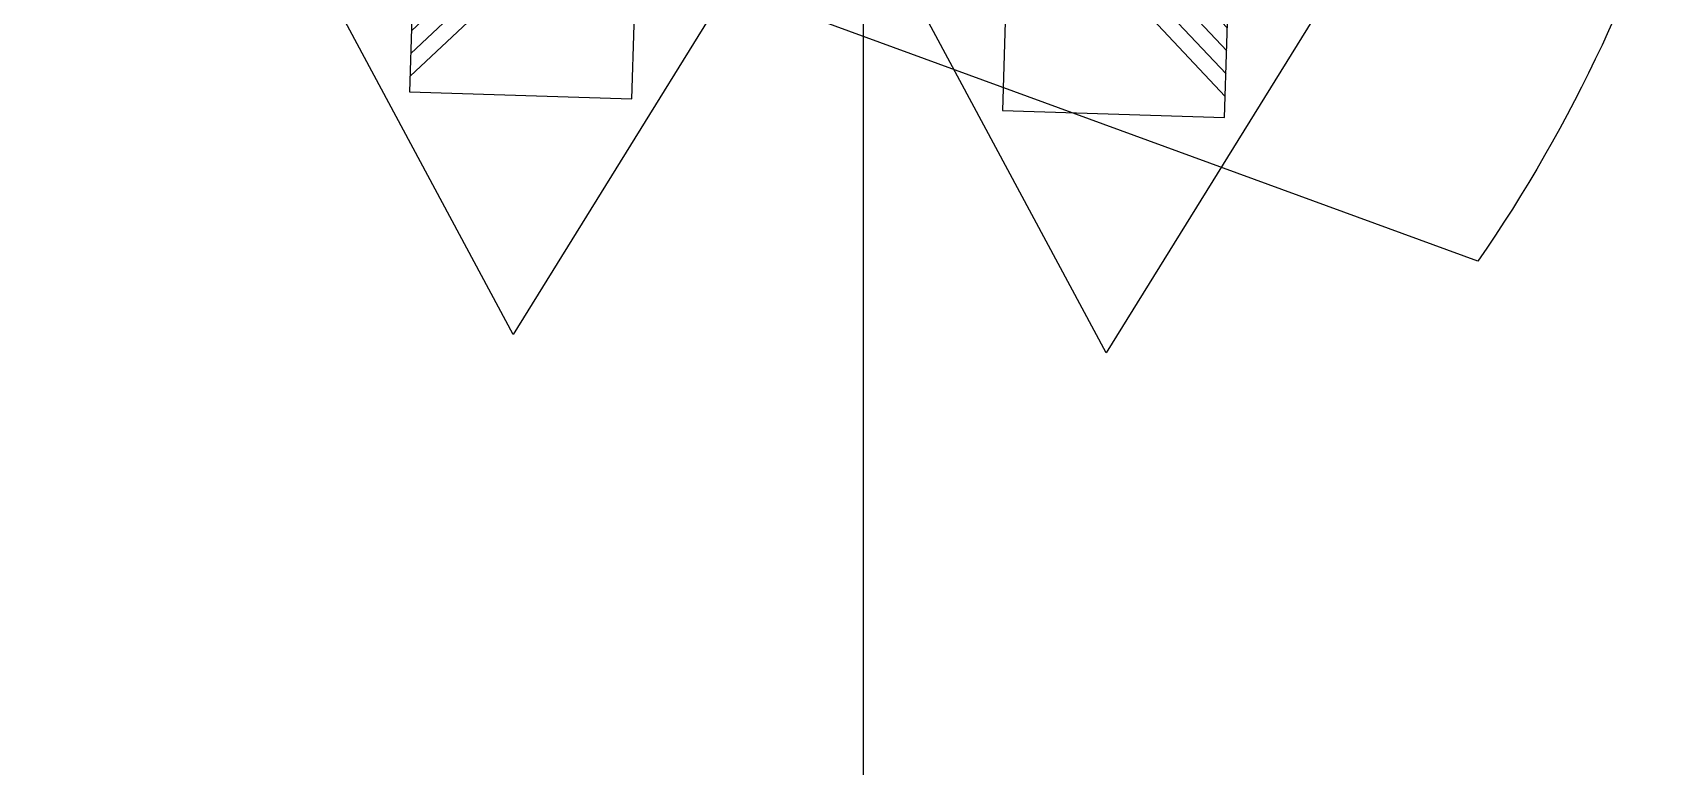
# Model space of a CAD drawing. Header units: inches. Extents: x 0 to 1813292486, y 0 to 3473589894.
# Drawn here: x 600581916 to 600582647, y 3473200264 to 3473200590 of the extents above; entities that cross this region are included whole.
import ezdxf

# ---------------------------------------------------------------- set-up
doc = ezdxf.new("R2010")
doc.units = ezdxf.units.IN
doc.header["$LTSCALE"] = 1000
doc.header["$MEASUREMENT"] = 0
doc.linetypes.add('AX-MALL-GIRD-200$0$DOTE', pattern=[2.4200000000000004, 2, -0.2, 0.02, -0.2])
for name, color, linetype in [('A-Anno-Note', 241, 'Continuous'), ('AX-MALL-DIM-P02$0$A-Detl-Thin', 131, 'Continuous'), ('AX-MALL-GIRD-200$0$A-Grid', 222, 'AX-MALL-GIRD-200$0$DOTE'), ('AX-MALL-P02-200$0$A-Anno-Note', 241, 'Continuous'), ('AX-MALL-WALL-P02$0$A-Anno-Note', 241, 'Continuous'), ('AX-MALL-WALL-P02-QT$0$A-Anno-Note', 241, 'Continuous'), ('AX-MALL-WALL-P02-QT$0$A-Detl-Patt', 8, 'Continuous'), ('AX-MALL-WALL-P02-QT$0$A-Detl-Thin', 131, 'Continuous'), ('AX-MALL-WALL-P02-QT$0$A-Wind', 4, 'Continuous'), ('AX-MALL-ZTKD-P02$0$A-Anno-Note', 241, 'Continuous'), ('PX-MALL-P02-LG$0$P-Exsh', 31, 'Continuous'), ('PX-MALL-P02-LG$0$P-Hydt-Boxx', 221, 'Continuous')]:
    doc.layers.add(name, color=color, linetype=linetype)

# ---------------------------------------------------------------- blocks, each defined once
blk = doc.blocks.new('AX-MALL-GIRD-200')
at = {"layer": 'AX-MALL-GIRD-200$0$A-Grid'}
blk.add_line((600417374.6480286, 3473156901.160599), (600378645.1090794, 3473052937.433517), dxfattribs=at)
blk = doc.blocks.new('AX-MALL-WALL-P02-QT$0$tj')
at = {"layer": 'AX-MALL-WALL-P02-QT$0$A-Detl-Patt'}
h = blk.add_hatch(dxfattribs=at)
h.set_pattern_fill('STEEL', color=256, scale=100.0000000000001, angle=50.43183869082386)
h.set_pattern_definition([(75.00000000004839, (-14278.19445574284, 156289.8254051208), (-153.3407249234246, 41.08752340989569), []), (75.00000000004839, (-14317.88195610046, 156358.5661673546), (-153.3407249234246, 41.08752340989569), [])])
edge = h.paths.add_edge_path()
edge.add_line((88101.273016572, 47666.64152574539), (87883.93542659283, 47459.84604215622))
edge.add_line((87883.93542659283, 47459.84604215622), (91571.54751467705, 43584.64122533798))
edge.add_arc((262949.389629302, 558937.705083496), 543101.4133620498, 251.6057364187558, 260.0288666978238)
edge.add_arc((172180.8466627672, -2862.146247219684), 27099.9982179492, 64.7128659603706, 96.9316049602786, ccw=False)
edge.add_arc((262948.9730309481, 558936.3205539446), 543099.9677998082, 261.6155114784545, 271.7251478115656)
edge.add_line((279298.9759148359, 16082.51663446426), (279298.9759315252, 16382.65274763107))
edge.add_arc((262948.9742454757, 558936.3204835369), 542799.9676941936, 261.62020364125146, 271.7261014454634, ccw=False)
edge.add_arc((172180.8456921196, -2862.14609140989), 27400.00151046549, 64.80631838577902, 96.83815911678944)
edge.add_arc((262949.394896181, 558937.7037490648), 542801.4137571028, 251.6136389015772, 260.02417327084333, ccw=False)
edge.add_line((91737.26096642017, 43845.69257831573), (88101.273016572, 47666.64152574539))
blk.add_lwpolyline([(88103.03003954887, 47737.33037519455), (87813.24658572674, 47461.60306501389), (91543.92713344097, 43541.13421487808, 0.03677856867194786), (168908.9495433569, 23989.2463850975, -0.1416543586965341), (183742.0972260237, 21592.70785188675, 0.04416604653312874), (279348.9759123325, 16034.00206041336), (279348.9759345055, 16434.18465709686, -0.04414427716130016), (183859.0483468771, 21979.79425859451, 0.1405450684183163), (168919.8474783897, 24393.46752309799, -0.03670519880877311), (91764.87840116024, 43889.20268630981), (88103.03007543087, 47737.33033752441)], format="xyb", dxfattribs=at)
blk.add_lwpolyline([(88101.273016572, 47666.64152574539), (87883.93542659283, 47459.84604215622), (91571.54751467705, 43584.64122533798, 0.0367693963449814), (168910.2986617088, 24039.77597379684, -0.1415142461245126), (183756.7420067787, 21641.08926153183, 0.04414024362697595), (279298.9759148359, 16082.51663446426), (279298.9759315252, 16382.65274763107, -0.04412389944666065), (183844.4648458958, 21931.40288829803, 0.1406825130026793), (168918.4574091434, 24342.94360637665, -0.03671436212623864), (91737.26096642017, 43845.69257831573)], format="xyb", close=True, dxfattribs=at)
blk = doc.blocks.new('AX-MALL-WALL-P02-QT$0$1300XF')
at = {"color": 4, "ltscale": 10}
blk.add_lwpolyline([(952.2166069821105, -429.1864013746381, -0.08331468260540871), (817.0773010216653, -604.1000171712949), (274.1162508055568, -255.7887004967779), (952.2949094976648, -429.2064241860062), (996.8880384489894, -254.8176262397319), (318.7093797512352, -81.39990255609155), (274.1162508055568, -255.7887004967779)], format="xyb", dxfattribs=at)
blk = doc.blocks.new('AX-MALL-WALL-P02-QT$0$mqst2')
at = {"color": 6, "rotation": 12.58857174509002}
blk.add_blockref('AX-MALL-WALL-P02-QT$0$1300XF', (368040.4927352667, -46373.87920093536), dxfattribs=at)
blk = doc.blocks.new('AX-MALL-WALL-P02-QT')
at = {"layer": 'AX-MALL-WALL-P02-QT$0$A-Anno-Note', "rotation": 339.5681613092181}
blk.add_blockref('AX-MALL-WALL-P02-QT$0$mqst2', (600052179.2710491, 3473232742.396311), dxfattribs=at)
at = {"layer": 'AX-MALL-WALL-P02-QT$0$A-Detl-Thin', "rotation": 339.5681613091762}
blk.add_blockref('AX-MALL-WALL-P02-QT$0$tj', (600144118.6961328, 3473128496.287411), dxfattribs=at)
at = {"layer": 'AX-MALL-WALL-P02-QT$0$A-Wind'}
blk.add_blockref('AX-MALL-GIRD-200', (0, 0), dxfattribs=at)
blk = doc.blocks.new('AX-MALL-WALL-P02')
at = {"layer": 'AX-MALL-WALL-P02$0$A-Anno-Note'}
blk.add_blockref('AX-MALL-WALL-P02-QT', (0, 0), dxfattribs=at)
blk = doc.blocks.new('PX-MALL-P02-LG$0$XHS1')
at = {"layer": 'PX-MALL-P02-LG$0$P-Hydt-Boxx', "ltscale": 0.7}
for p, q in [((350.0030006170273, 240), (-332.898939371109, 327.2950124740601)), ((350.0030006170273, 240), (-349.9969996213913, 240)), ((-349.9969997406006, 239.9999995231628), (-349.9969996213913, 60)), ((350.0030003786087, 200), (350.003000497818, 60)), ((350.0030006170273, 60), (-349.996999502182, 60))]:
    blk.add_line(p, q, dxfattribs=at)
blk.add_solid([(350.0030006170273, 240), (350.0030002593994, 60.00000047683716), (-349.9969996213913, 60)], dxfattribs=at)
blk = doc.blocks.new('PX-MALL-P02-LG$0$MHQ')
at = {"layer": 'PX-MALL-P02-LG$0$P-Exsh', "ltscale": 0.7}
h = blk.add_hatch(dxfattribs=at)
h.set_pattern_fill('ANSI31', color=256, scale=25, style=0)
h.set_pattern_definition([(45, (-160019.2306599375, -42228.3236173685), (-28.0633003783411, 28.0633003783411), [])])
h.paths.add_polyline_path([(-75.0000000015425, 185.1731819980414), (75, 185.1731819980414), (75, 35.17318199802685), (-75.0000000015425, 35.17318199802685)])
for points in [[(0, 346.4101615137042), (-200, -1.455191522836685e-11), (200, -1.455191522836685e-11)], [(0, 346.4101615137042), (-200, -1.455191522836685e-11), (200, -1.455191522836685e-11)], [(0, 346.4101615137042), (-200, -1.455191522836685e-11), (200, -1.455191522836685e-11)], [(-75.0000000015425, 185.1731819980414), (75, 185.1731819980414), (75, 35.17318199802685), (-75.0000000015425, 35.17318199802685)]]:
    blk.add_lwpolyline(points, close=True, dxfattribs=at)
blk = doc.blocks.new('PX-MALL-P02-LG$0$20200929200250')
at = {"layer": 'PX-MALL-P02-LG$0$P-Exsh', "ltscale": 0.7, "xscale": 0.6600000001490116, "yscale": 0.6600000001490116, "zscale": 0.6600000001490116}
for p in [(-132.0000001192093, 40), (131.9999997615814, 40)]:
    blk.add_blockref('PX-MALL-P02-LG$0$MHQ', p, dxfattribs=at)
blk = doc.blocks.new('PX-MALL-P02-LG$0$20211220143732')
at = {"layer": 'PX-MALL-P02-LG$0$P-Exsh'}
blk.add_blockref('PX-MALL-P02-LG$0$20200929200250', (-374.9999999407155, 219.6219584928522), dxfattribs=at)
at = {"layer": 'PX-MALL-P02-LG$0$P-Hydt-Boxx', "ltscale": 0.7, "xscale": -1}
blk.add_blockref('PX-MALL-P02-LG$0$XHS1', (-349.9969999989844, 0), dxfattribs=at)
blk = doc.blocks.new('PX-MALL-P02-LG')
at = {"layer": 'PX-MALL-P02-LG$0$P-Exsh', "xscale": -1, "rotation": 157.7848008857023}
blk.add_blockref('PX-MALL-P02-LG$0$20211220143732', (600381844.0489752, 3473060475.387631), dxfattribs=at)
blk = doc.blocks.new('AX-MALL-ZTKD-P02')
at = {"layer": 'AX-MALL-ZTKD-P02$0$A-Anno-Note'}
blk.add_blockref('AX-MALL-GIRD-200', (0, 0), dxfattribs=at)
blk = doc.blocks.new('AX-MALL-DIM-P02')
at = {"layer": 'AX-MALL-DIM-P02$0$A-Detl-Thin'}
blk.add_blockref('AX-MALL-ZTKD-P02', (-2.384185791015625e-06, 9.5367431640625e-07), dxfattribs=at)
blk = doc.blocks.new('AX-MALL-P02-200')
at = {"layer": 'AX-MALL-P02-200$0$A-Anno-Note'}
blk.add_blockref('AX-MALL-WALL-P02', (0, 0), dxfattribs=at)
for name in ['AX-MALL-DIM-P02', 'PX-MALL-P02-LG']:
    blk.add_blockref(name, (0, 0), dxfattribs=at)

msp = doc.modelspace()

# ---------------------------------------------------------------- block references
at = {"layer": 'A-Anno-Note', "rotation": 20.43183869077545}
msp.add_blockref('AX-MALL-P02-200', (1250392458.527329, 9048125.682563305), dxfattribs=at)

doc.saveas('drawing.dxf')
